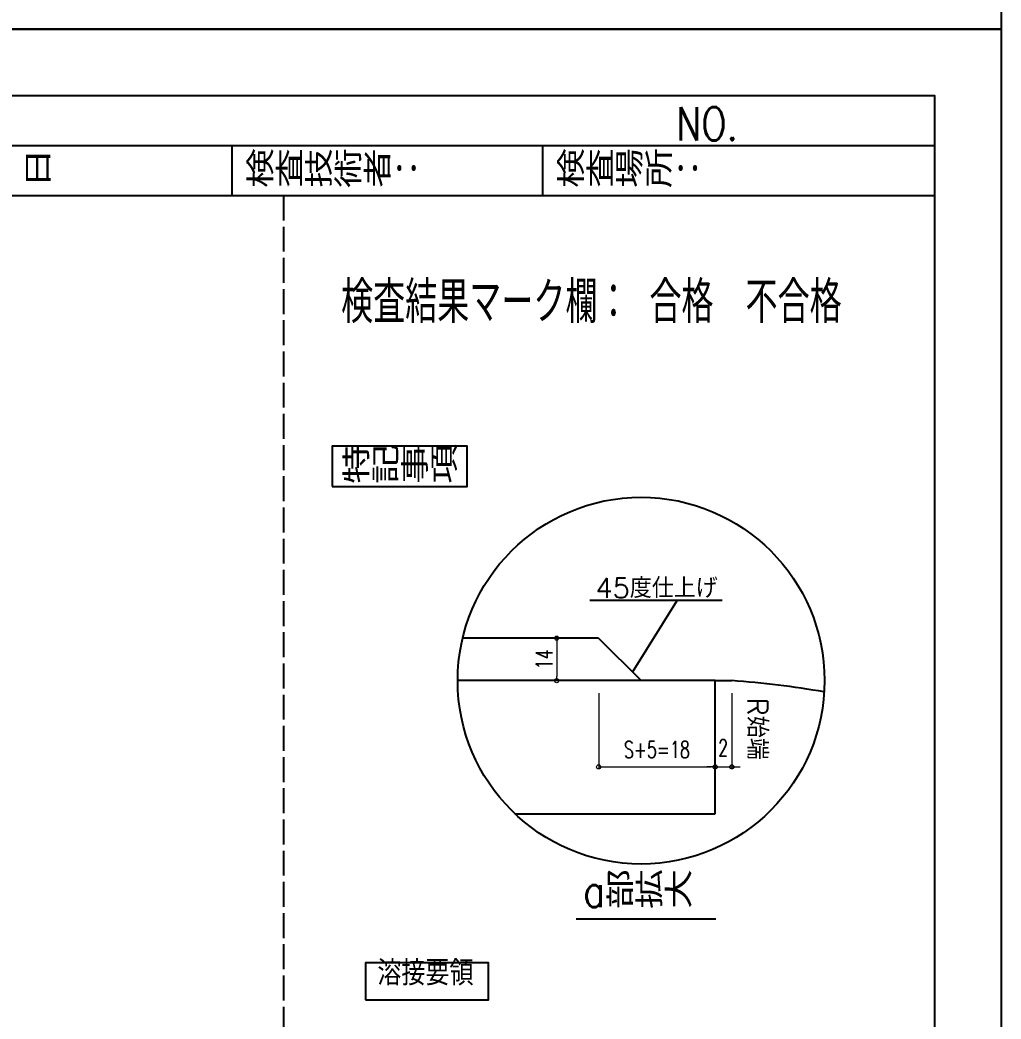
# Model space of a CAD drawing. Header units: millimetres. Extents: x -4568 to 36914, y -114 to 17788.
# Drawn here: x 13377 to 14556, y 14223 to 15423 of the extents above; entities that cross this region are included whole.
import ezdxf
from ezdxf.enums import TextEntityAlignment as Align

# ---------------------------------------------------------------- set-up
doc = ezdxf.new("R2010")
doc.units = ezdxf.units.MM
doc.header["$LTSCALE"] = 5
doc.linetypes.add('DASHED', pattern=[7.5, 6, -1.5])
doc.layers.get('0').update_dxf_attribs({"color": 255})
doc.layers.get('DEFPOINTS').update_dxf_attribs({"color": 255})
for name, color, linetype in [('LAYER6', 7, 'Continuous'), ('寸法', 4, 'Continuous'), ('溶接', 241, 'Continuous'), ('金物', 142, 'Continuous')]:
    doc.layers.add(name, color=color, linetype=linetype)
doc.styles.add('DLSTANDARD1', font='monotxt.shx', dxfattribs={"width": 0.6, "bigfont": 'extfont'})
doc.styles.add('KANJI', font='simplex.shx', dxfattribs={"width": 0.7, "bigfont": 'extfont2.shx'})
doc.styles.get("Standard").update_dxf_attribs({"font": 'simplex.shx', "width": 0.7, "height": 2.5, "bigfont": '@extfont2.shx'})
doc.styles.add('SUNPOU', font='simplex.shx', dxfattribs={"width": 0.7, "bigfont": 'extfont2.shx'})
doc.dimstyles.new('一般寸法-小さめ', dxfattribs={"dimscale": 10, "dimtxt": 2, "dimasz": 0.5, "dimexe": 0.125, "dimexo": 1.5, "dimgap": 0.5, "dimtad": 1, "dimtxsty": 'KANJI', "dimblk": 'ORIGIN', "dimcen": 0, "dimclrd": 256, "dimclre": 256, "dimclrt": 256, "dimadec": 0, "dimazin": 0, "dimtfac": 1, "dimtmove": 2, "dimatfit": 2, "dimfxl": 0, "dimtolj": 2, "dimlwd": 5, "dimlwe": 5, "dimarcsym": 0})

# ---------------------------------------------------------------- blocks, each defined once
blk = doc.blocks.new('_Origin')
at = {"color": 0, "linetype": 'ByBlock', "lineweight": -2}
blk.add_line((0, 0), (-1, 0), dxfattribs=at)
blk.add_circle((0, 0), 0.5, dxfattribs=at)
blk = doc.blocks.new('*D1121')
at = {"layer": 'DEFPOINTS', "color": 0, "ltscale": 4, "transparency": 16777216}
for p in [(14072.5, 14629.3), (14212.5, 14629.3), (14212.5, 14525.6)]:
    blk.add_point(p, dxfattribs=at)
at = {"layer": '寸法', "lineweight": 5, "ltscale": 4, "transparency": 16777216}
for p, q in [((14072.5, 14614.3), (14072.5, 14524.3)), ((14212.5, 14614.3), (14212.5, 14524.3)), ((14077.5, 14525.6), (14207.5, 14525.6))]:
    blk.add_line(p, q, dxfattribs=at)
at = {"layer": '寸法', "lineweight": 5, "ltscale": 4, "transparency": 16777216, "xscale": 5, "yscale": 5, "zscale": 5, "rotation": 180}
blk.add_blockref('_Origin', (14072.5, 14525.6), dxfattribs=at)
at = {"layer": '寸法', "lineweight": 5, "ltscale": 4, "transparency": 16777216, "xscale": 5, "yscale": 5, "zscale": 5}
blk.add_blockref('_Origin', (14212.5, 14525.6), dxfattribs=at)
at = {"layer": '寸法', "ltscale": 4, "transparency": 16777216, "insert": (14142.5, 14546.4), "char_height": 20, "attachment_point": 5, "style": 'KANJI'}
blk.add_mtext('\\A2;S+5=18', dxfattribs=at)
blk = doc.blocks.new('*D1122')
at = {"layer": 'DEFPOINTS', "color": 0, "ltscale": 4, "transparency": 16777216}
for p in [(14212.5, 14629.3), (14232.5, 14629.3), (14232.5, 14525.6)]:
    blk.add_point(p, dxfattribs=at)
at = {"layer": '寸法', "lineweight": 5, "ltscale": 4, "transparency": 16777216}
for p, q in [((14212.5, 14614.3), (14212.5, 14524.3)), ((14232.5, 14614.3), (14232.5, 14524.3)), ((14207.5, 14525.6), (14202.5, 14525.6)), ((14212.5, 14525.6), (14232.5, 14525.6)), ((14237.5, 14525.6), (14242.5, 14525.6))]:
    blk.add_line(p, q, dxfattribs=at)
at = {"layer": '寸法', "lineweight": 5, "ltscale": 4, "transparency": 16777216, "xscale": 5, "yscale": 5, "zscale": 5}
blk.add_blockref('_Origin', (14212.5, 14525.6), dxfattribs=at)
at = {"layer": '寸法', "lineweight": 5, "ltscale": 4, "transparency": 16777216, "xscale": 5, "yscale": 5, "zscale": 5, "rotation": 180}
blk.add_blockref('_Origin', (14232.5, 14525.6), dxfattribs=at)
at = {"layer": '寸法', "ltscale": 4, "transparency": 16777216, "insert": (14222.1, 14548.6), "char_height": 20, "attachment_point": 5, "style": 'KANJI'}
blk.add_mtext('\\A2;2', dxfattribs=at)
blk = doc.blocks.new('*D1155')
at = {"layer": 'DEFPOINTS', "color": 0, "linetype": 'Continuous', "transparency": 16777216}
for p in [(14072.5, 14680.3), (14022.1, 14629.3), (14072.5, 14629.3)]:
    blk.add_point(p, dxfattribs=at)
at = {"layer": '寸法', "linetype": 'Continuous', "lineweight": 5, "transparency": 16777216}
for p, q in [((14057.5, 14680.3), (14020.9, 14680.3)), ((14022.1, 14675.3), (14022.1, 14634.3)), ((14057.5, 14629.3), (14020.9, 14629.3))]:
    blk.add_line(p, q, dxfattribs=at)
at = {"layer": '寸法', "linetype": 'Continuous', "lineweight": 5, "transparency": 16777216, "xscale": 5, "yscale": 5, "zscale": 5}
for p, rotation in [((14022.1, 14680.3), 90), ((14022.1, 14629.3), 270)]:
    blk.add_blockref('_Origin', p, dxfattribs=dict(at, rotation=rotation))
at = {"layer": '寸法', "linetype": 'Continuous', "transparency": 16777216, "insert": (14007.1, 14654.8), "char_height": 20, "attachment_point": 5, "rotation": 90, "style": 'KANJI'}
blk.add_mtext('\\A2;14', dxfattribs=at)

msp = doc.modelspace()

# ---------------------------------------------------------------- linework, layer by layer
at = {"linetype": 'Continuous', "lineweight": -3}
for p, q in [((11272, 15272.38), (14476, 15272.38)), ((13632, 15212.38), (13632, 15272.38)), ((14005.301, 15212.38), (14005.301, 15272.38)), ((11272, 15212.38), (14476, 15212.38))]:
    msp.add_line(p, q, dxfattribs=at)
at = {"linetype": 'DASHED', "lineweight": -3}
msp.add_line((13693.799, 15212.38), (13693.799, 13736.38), dxfattribs=at)
at = {"linetype": 'Continuous', "lineweight": -3}
for points in [[(11192, 17788.38), (14556, 17788.38), (14556, 15412.38), (11192, 15412.38)], [(11192, 15412.38), (14556, 15412.38), (14556, 13036.38), (11192, 13036.38)], [(11272, 15332.38), (14476, 15332.38), (14476, 13116.38), (11272, 13116.38)]]:
    msp.add_lwpolyline(points, close=True, dxfattribs=at)
at = {"layer": '寸法', "ltscale": 4}
for p, q in [((14221.087, 14725.409), (14061.967, 14725.409)), ((14113.29, 14639.463), (14166.956, 14725.409))]:
    msp.add_line(p, q, dxfattribs=at)
at = {"layer": '寸法'}
msp.add_line((14045.396, 14343.033), (14213.396, 14343.033), dxfattribs=at)
at = {"layer": '寸法', "linetype": 'Continuous'}
for points in [[(13752.215, 14862.462), (13914.578, 14862.462), (13914.578, 14911.207), (13752.215, 14911.207)], [(13792.368, 14245.692), (13939.97, 14245.692), (13939.97, 14290.005), (13792.368, 14290.005)]]:
    msp.add_lwpolyline(points, close=True, dxfattribs=at)
msp.add_circle((14123.49, 14629.263), 220.401, dxfattribs=at)
at = {"layer": '溶接'}
msp.add_line((14072.49, 14680.263), (13909.071, 14680.263), dxfattribs=at)
at = {"layer": '溶接', "ltscale": 4}
msp.add_line((14072.49, 14680.263), (14123.49, 14629.263), dxfattribs=at)
at = {"layer": '金物', "color": 153}
for p, q in [((14212.49, 14629.263), (13903.09, 14629.263)), ((14212.49, 14469.263), (14212.49, 14629.263)), ((13971.91, 14469.263), (14212.49, 14469.263))]:
    msp.add_line(p, q, dxfattribs=at)
at = {"layer": '金物', "color": 153, "ltscale": 5}
msp.add_line((14212.49, 14629.263), (14232.49, 14629.263), dxfattribs=at)
at = {"layer": '金物', "color": 153, "ltscale": 4}
msp.add_arc((14154.591, 13532.025), 1100, 80.112723, 85.939059, dxfattribs=at)

# ---------------------------------------------------------------- texts
at = {"color": 0, "linetype": 'Continuous', "ltscale": 6, "style": 'DLSTANDARD1', "width": 0.875}
msp.add_text('溶接要領', height=30, dxfattribs=at).set_placement((13806.567, 14253.972), align=Align.BOTTOM_LEFT)
at = {"layer": 'LAYER6', "color": 0, "linetype": 'Continuous', "lineweight": -3, "width": 0.8}
for s, p in [('NO.', (14165.789, 15278.589)), ('日付\u3000\u3000\u3000年\u3000\u3000月\u3000\u3000日', (12993.219, 15223.306)), ('検査技術者：', (13647.744, 15223.306)), ('検査場所：', (14021.044, 15223.306)), ('特記事項', (13763.011, 14867.813)), ('a部拡大', (14053.95, 14356.809))]:
    msp.add_text(s, height=40, dxfattribs=at).set_placement(p)
at = {"layer": 'LAYER6', "color": 0, "linetype": 'Continuous', "lineweight": -3, "style": 'SUNPOU', "width": 0.7}
msp.add_text('検査結果マーク欄： 合格\u3000不合格', height=50, dxfattribs=at).set_placement((13763.011, 15059.176))
at = {"layer": '寸法', "ltscale": 4, "style": 'SUNPOU'}
msp.add_text('45度仕上げ', height=24, dxfattribs=at).set_placement((14215.51, 14740.62), align=Align.MIDDLE_RIGHT)
msp.add_text('R始端', height=24, rotation=270, dxfattribs=at).set_placement((14251.186, 14608.544))

# ---------------------------------------------------------------- dimensions: what is measured, and where the dimension line sits
at = {"layer": '寸法', "linetype": 'Continuous'}
dim = msp.add_linear_dim(base=(14022.114, 14629.263), p1=(14072.49, 14680.263), p2=(14072.49, 14629.263), angle=90, text='14', dimstyle='一般寸法-小さめ', dxfattribs=at)
dim.commit()
dim.dimension.update_dxf_attribs({"geometry": '*D1155', "text_midpoint": (14007.114, 14654.763)})
at = {"layer": '寸法', "ltscale": 4}
dim = msp.add_linear_dim(base=(14212.49, 14525.574), p1=(14072.49, 14629.263), p2=(14212.49, 14629.263), text='S+5=18', dimstyle='一般寸法-小さめ', override={"dimlfac": 0.1}, dxfattribs=at)
dim.commit()
dim.dimension.update_dxf_attribs({"geometry": '*D1121', "text_midpoint": (14142.49, 14546.388), "dimtype": 160})
dim = msp.add_linear_dim(base=(14232.49, 14525.574), p1=(14212.49, 14629.263), p2=(14232.49, 14629.263), dimstyle='一般寸法-小さめ', override={"dimlfac": 0.1}, dxfattribs=at)
dim.commit()
dim.dimension.update_dxf_attribs({"geometry": '*D1122', "text_midpoint": (14222.112, 14548.586), "dimtype": 160})

doc.saveas('drawing.dxf')
